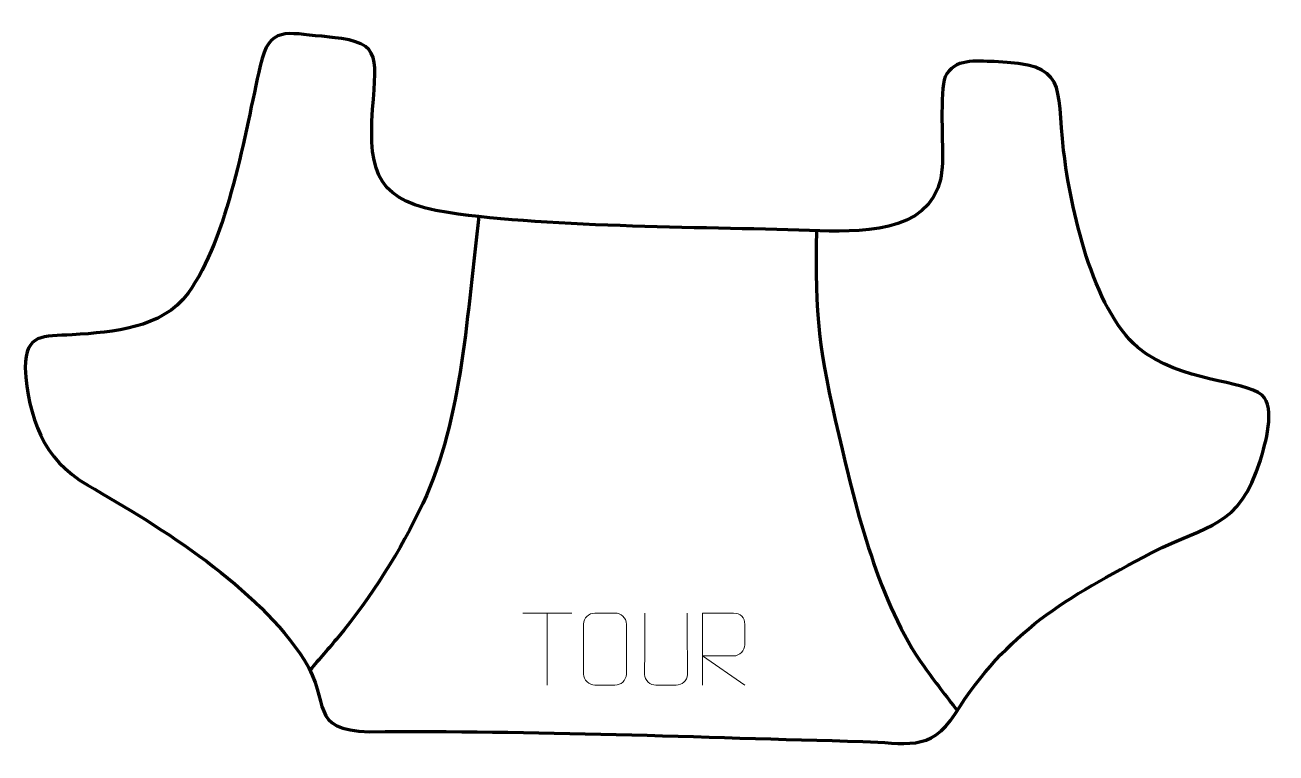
# Model space of a CAD drawing. Header units: millimetres. Extents: x -426 to 8, y 382 to 635.
import ezdxf

# ---------------------------------------------------------------- set-up
doc = ezdxf.new("R2010")
doc.units = ezdxf.units.MM
doc.header["$MEASUREMENT"] = 0
doc.layers.add('layer 2', color=7, linetype='Continuous')
doc.layers.add('layer 3', color=7, linetype='Continuous')

msp = doc.modelspace()

# ---------------------------------------------------------------- linework, layer by layer
at = {"layer": 'layer 2', "color": 140, "lineweight": 158}
for points in [[(-268.1845, 568.2767), (-272.2826, 535.8346), (-273.6642, 498.5658), (-287.6492, 468.7572), (-287.6492, 468.7572), (-295.1629, 452.7421), (-305.6696, 435.9851), (-317.0014, 422.392), (-317.0014, 422.392), (-320.2293, 418.5631), (-323.5273, 414.7871), (-326.78, 410.9777)], [(-151.0711, 563.3951), (-151.7596, 533.5874), (-150.1687, 521.5722), (-143.3548, 492.5105), (-143.3548, 492.5105), (-137.2348, 466.4081), (-129.4843, 434.137), (-113.7757, 412.1886), (-113.7757, 412.1886), (-110.0743, 407.0168), (-106.122, 401.9968), (-102.2654, 396.9377)]]:
    msp.add_open_spline(points, degree=3, knots=[0, 0, 0, 0, 0.25, 0.25, 0.25, 0.25, 0.5, 0.5, 0.5, 0.5, 1, 1, 1, 1], dxfattribs=at)
at = {"layer": 'layer 3', "color": 242, "lineweight": 158}
msp.add_open_spline([(-322.6799, 630.7951), (-301.8665, 629.0588), (-303.5737, 625.3799), (-305.026, 605.4344), (-305.026, 605.4344), (-306.6685, 582.8762), (-303.0068, 573.2371), (-278.8754, 569.6506), (-278.8754, 569.6506), (-242.3033, 564.2149), (-187.8553, 564.7416), (-149.9079, 563.3533), (-149.9079, 563.3533), (-132.7794, 562.8422), (-108.9236, 563.16), (-107.4338, 585.4448), (-107.4338, 585.4448), (-107.0901, 592.5303), (-108.3648, 611.9297), (-106.4866, 616.8057), (-106.4866, 616.8057), (-103.1241, 623.2213), (-95.8739, 622.1576), (-89.4617, 622.0249), (-89.4617, 622.0249), (-63.4619, 621.0461), (-68.0401, 614.3478), (-65.3297, 591.1639), (-65.3297, 591.1639), (-63.0011, 571.2454), (-55.2654, 536.2751), (-39.6148, 522.8932), (-39.6148, 522.8932), (-24.3086, 510.4586), (-2.8641, 511.8261), (3.4988, 506.2774), (3.4988, 506.2774), (8.3181, 502.0747), (4.5598, 489.0572), (2.9457, 483.8223), (2.9457, 483.8223), (-4.8285, 459.7181), (-14.7736, 462.0529), (-34.8487, 451.637), (-34.8487, 451.637), (-64.6827, 436.0044), (-85.0079, 424.395), (-102.9593, 395.8444), (-102.9593, 395.8444), (-111.5193, 382.2303), (-120.5306, 385.8919), (-135.0026, 386.2404), (-135.0026, 386.2404), (-191.4917, 387.6007), (-249.6185, 390.1701), (-306.0236, 389.5816), (-306.0236, 389.5816), (-327.8366, 390.195), (-319.2648, 399.6242), (-328.7615, 414.4884), (-328.7615, 414.4884), (-344.9583, 439.8397), (-378.0874, 460.2379), (-403.8608, 475.1063), (-403.8608, 475.1063), (-419.669, 484.2258), (-424.3187, 498.4869), (-425.6143, 515.8492), (-425.6143, 515.8492), (-425.3483, 527.8937), (-419.4836, 526.6307), (-409.2136, 527.2838), (-409.2136, 527.2838), (-394.8751, 528.1957), (-378.3307, 529.3888), (-369.0526, 541.6774), (-369.0526, 541.6774), (-355.1502, 560.9379), (-349.3309, 597.1908), (-344.0344, 620.6142), (-344.0344, 620.6142), (-340.8461, 634.714), (-334.7364, 631.7823), (-322.6799, 630.7951)], degree=3, knots=[0, 0, 0, 0, 0.04545455, 0.04545455, 0.04545455, 0.04545455, 0.09090909, 0.09090909, 0.09090909, 0.09090909, 0.13636364, 0.13636364, 0.13636364, 0.13636364, 0.18181818, 0.18181818, 0.18181818, 0.18181818, 0.22727273, 0.22727273, 0.22727273, 0.22727273, 0.27272727, 0.27272727, 0.27272727, 0.27272727, 0.31818182, 0.31818182, 0.31818182, 0.31818182, 0.36363636, 0.36363636, 0.36363636, 0.36363636, 0.40909091, 0.40909091, 0.40909091, 0.40909091, 0.45454545, 0.45454545, 0.45454545, 0.45454545, 0.5, 0.5, 0.5, 0.5, 0.54545455, 0.54545455, 0.54545455, 0.54545455, 0.59090909, 0.59090909, 0.59090909, 0.59090909, 0.63636364, 0.63636364, 0.63636364, 0.63636364, 0.68181818, 0.68181818, 0.68181818, 0.68181818, 0.72727273, 0.72727273, 0.72727273, 0.72727273, 0.77272727, 0.77272727, 0.77272727, 0.77272727, 0.81818182, 0.81818182, 0.81818182, 0.81818182, 0.86363636, 0.86363636, 0.86363636, 0.86363636, 0.90909091, 0.90909091, 0.90909091, 0.90909091, 1, 1, 1, 1], dxfattribs=at)
at = {"layer": 'layer 3', "color": 250, "lineweight": 9}
for points in [[(-252.9302, 430.7088), (-252.9302, 430.7088), (-235.943, 430.7088), (-235.943, 430.7088)], [(-244.4364, 405.7788), (-244.4364, 405.7788), (-244.4364, 430.7323), (-244.4364, 430.7323)]]:
    msp.add_open_spline(points, degree=3, dxfattribs=at)
for points, knots in [([(-227.9562, 430.732), (-225.6305, 430.732), (-223.3044, 430.732), (-220.9783, 430.732), (-220.9783, 430.732), (-219.0317, 430.7676), (-217.0403, 429.276), (-217.0136, 426.8384), (-217.0136, 426.8384), (-217.014, 421.0915), (-217.014, 415.3442), (-217.0136, 409.5965), (-217.0136, 409.5965), (-217.1534, 407.2731), (-218.8306, 405.7935), (-220.9783, 405.7827), (-220.9783, 405.7827), (-223.3102, 405.7831), (-225.6421, 405.7831), (-227.9736, 405.7827), (-227.9736, 405.7827), (-229.8986, 405.6773), (-231.8707, 407.5618), (-231.8595, 409.5791), (-231.8595, 409.5791), (-231.8592, 415.3492), (-231.8592, 421.1189), (-231.8595, 426.8882), (-231.8595, 426.8882), (-231.8553, 429.0263), (-230.1086, 430.7455), (-227.9562, 430.732)], [0, 0, 0, 0, 0.11111111, 0.11111111, 0.11111111, 0.11111111, 0.22222222, 0.22222222, 0.22222222, 0.22222222, 0.33333333, 0.33333333, 0.33333333, 0.33333333, 0.44444444, 0.44444444, 0.44444444, 0.44444444, 0.55555556, 0.55555556, 0.55555556, 0.55555556, 0.66666667, 0.66666667, 0.66666667, 0.66666667, 0.77777778, 0.77777778, 0.77777778, 0.77777778, 1, 1, 1, 1]), ([(-195.9308, 430.7362), (-195.9312, 425.1967), (-195.8354, 414.9949), (-195.835, 409.4545), (-195.835, 409.4545), (-195.9748, 407.215), (-197.652, 405.7888), (-199.7997, 405.7783), (-199.7997, 405.7783), (-202.1316, 405.7787), (-204.4635, 405.7787), (-206.795, 405.7783), (-206.795, 405.7783), (-208.72, 405.6768), (-210.6921, 407.4933), (-210.6809, 409.4378), (-210.6809, 409.4378), (-210.6806, 414.9997), (-210.5852, 425.1751), (-210.5856, 430.7362)], [0, 0, 0, 0, 0.16666667, 0.16666667, 0.16666667, 0.16666667, 0.33333333, 0.33333333, 0.33333333, 0.33333333, 0.5, 0.5, 0.5, 0.5, 0.66666667, 0.66666667, 0.66666667, 0.66666667, 1, 1, 1, 1]), ([(-190.5901, 405.7785), (-190.5901, 405.7785), (-190.5901, 430.732), (-190.5901, 430.732), (-190.5901, 430.732), (-186.9953, 430.732), (-183.3998, 430.732), (-179.8046, 430.732), (-179.8046, 430.732), (-177.4793, 430.6943), (-175.922, 429.2043), (-175.9261, 426.8379), (-175.9261, 426.8379), (-175.9265, 424.8024), (-175.9265, 421.743), (-175.9261, 419.707), (-175.9261, 419.707), (-175.9326, 417.8315), (-177.7449, 415.8897), (-179.7544, 415.8706), (-179.7544, 415.8706), (-179.7544, 415.8706), (-190.5901, 415.8706), (-190.5901, 415.8706), (-190.5901, 415.8706), (-190.5901, 415.8706), (-175.9354, 405.7785), (-175.9354, 405.7785)], [0, 0, 0, 0, 0.125, 0.125, 0.125, 0.125, 0.25, 0.25, 0.25, 0.25, 0.375, 0.375, 0.375, 0.375, 0.5, 0.5, 0.5, 0.5, 0.625, 0.625, 0.625, 0.625, 0.75, 0.75, 0.75, 0.75, 1, 1, 1, 1])]:
    msp.add_open_spline(points, degree=3, knots=knots, dxfattribs=at)

doc.saveas('drawing.dxf')
